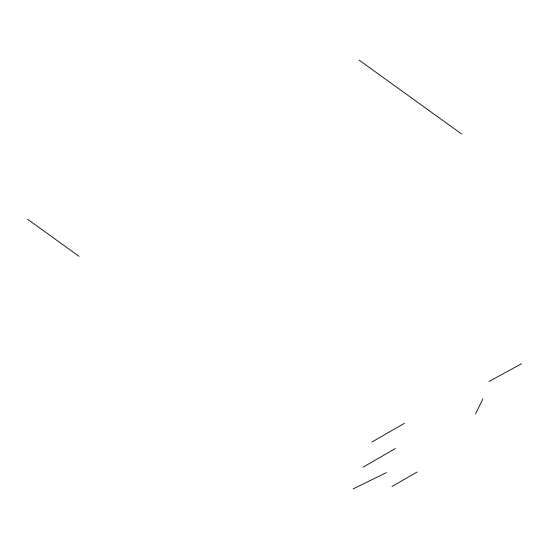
<?xml version="1.0" encoding="UTF-8"?>
<svg xmlns="http://www.w3.org/2000/svg" width="549" height="549" viewBox="0 0 549 549"><rect width="100%" height="100%" fill="white"/><g stroke="black" fill="none" stroke-linecap="round" stroke-linejoin="round"><path stroke-width="0.82" d="M475.489 413.939L482.887 398.903M371.893 442.041L404.373 423.334M363.04 467.185L395.417 448.533M391.959 486.524L417.144 472.023M488.953 381.528L521.55 363.726M353.151 488.912L386.441 472.586M359.046 60.088L461.688 134.059M27.45 219.154L79.077 256.356"/></g></svg>
